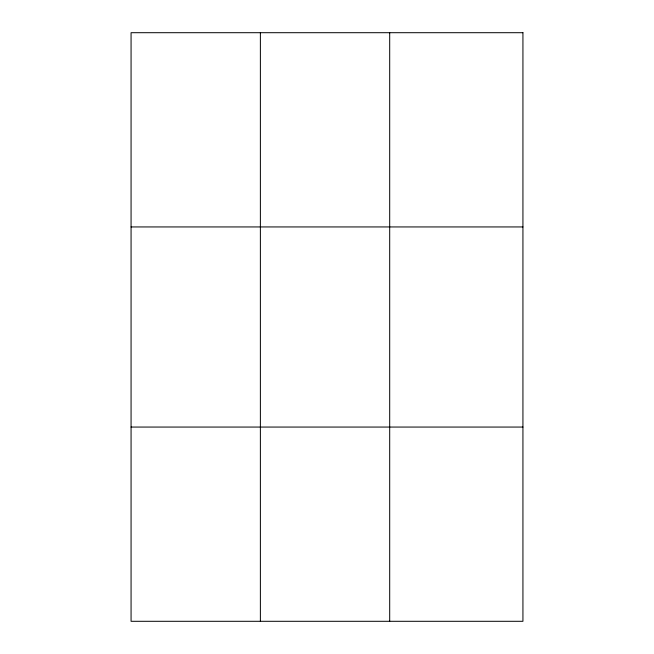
<?xml version="1.0" encoding="UTF-8"?>
<svg xmlns="http://www.w3.org/2000/svg" width="654" height="654" viewBox="0 0 654 654"><rect width="100%" height="100%" fill="white"/><g stroke="black" fill="none" stroke-linecap="round" stroke-linejoin="round"><path stroke-width="0.98" d="M260.382 621.3L260.382 32.7M389.694 621.3L389.694 32.7M131.07 226.938L522.93 226.938M131.07 427.062L522.93 427.062M522.93 32.7L131.07 32.7L131.07 621.3L522.93 621.3L522.93 32.7"/></g></svg>
